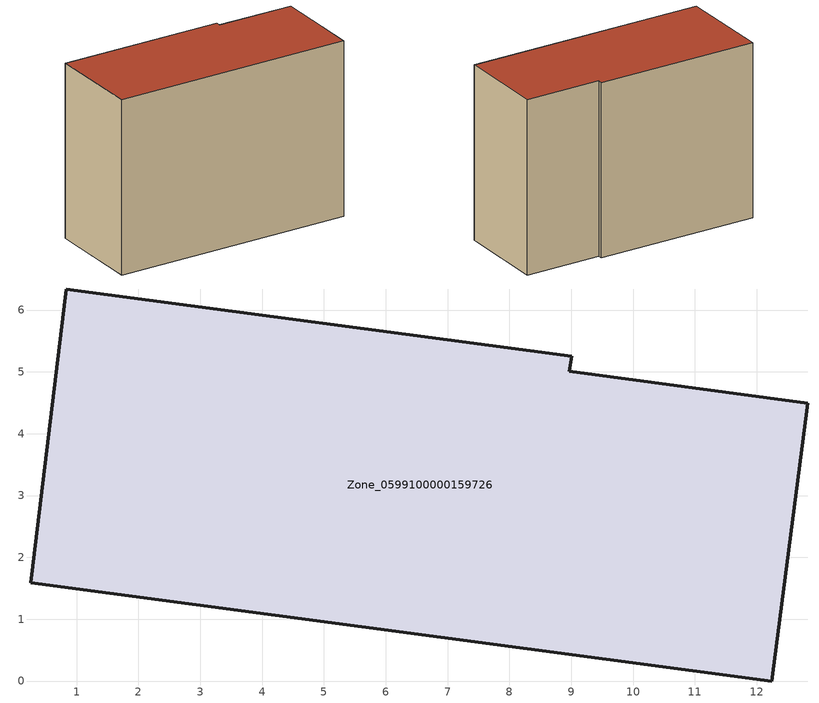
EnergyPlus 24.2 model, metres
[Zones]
Zone_0599100000159726
 floor ground (C_G): 0.26,1.59 0.83,6.34 9.01,5.25 8.97,5.01 12.83,4.5 12.24,0 z0
 wall outside (C_F): 8.97,5.01 9.01,5.25 0.83,6.34 0.26,1.59 12.24,0 12.83,4.5 8.97,5.01 z0:8.9
 roof outside (C_R): 0.26,1.59 12.24,0 12.83,4.5 8.97,5.01 9.01,5.25 0.83,6.34 z8.9
[BUILDING]
Pand.0599100000159726: North Axis=0; Terrain=City; Loads Convergence Tolerance Value=0.04; Temperature Convergence Tolerance Value=0.4; Solar Distribution=FullExterior; Maximum Number of Warmup Days=25; Minimum Number of Warmup Days=1
[Site:Location]
Rotterdam.The.Hague.AP_ZH_NLD Design_Conditions: Latitude=51.96; Longitude=4.45; Time Zone=1; Elevation=-4.5
[SITE:GROUNDTEMPERATURE:BUILDINGSURFACE]
18, 18, 18, 18, 18, 18, 18, 18, 18, 18, 18, 18
[MATERIAL] Thermal Absorptance=0.9; Solar Absorptance=0.7; Visible Absorptance=0.7
Name | Roughness | Thickness | Conductivity | Density | Specific Heat
G.TI.1946 | MediumSmooth | 0.15 | 1 | 540 | 1210
F.TI.1946 | Rough | 0.3 | 0.857143 | 1920 | 840
R.TI.1946 | MediumRough | 0.2 | 0.1 | 1500 | 1000
[CONSTRUCTION]
C_G: G.TI.1946
C_F: F.TI.1946
C_R: R.TI.1946
[ZONE]
Zone_0599100000159726: Type=1; Multiplier=1; Ceiling Height=Autocalculate; Volume=Autocalculate; Floor Area=autocalculate; Part of Total Floor Area=Yes
[ZONEINFILTRATION:DESIGNFLOWRATE]
Infil_Zone_0599100000159726: Zone or ZoneList or Space or SpaceList=Zone_0599100000159726; Schedule=AlwaysOn; Design Flow Rate Calculation Method=Flow/Area; Flow Rate per Floor Area=0.003; Constant Term Coefficient=1; Temperature Term Coefficient=0; Velocity Term Coefficient=0; Velocity Squared Term Coefficient=0
[HVACTEMPLATE:ZONE:IDEALLOADSAIRSYSTEM]
Zone_0599100000159726: Maximum Heating Supply Air Temperature=50; Minimum Cooling Supply Air Temperature=13; Maximum Heating Supply Air Humidity Ratio=0.0156; Minimum Cooling Supply Air Humidity Ratio=0.0077; Heating Limit=NoLimit; Cooling Limit=NoLimit; Dehumidification Control Type=ConstantSensibleHeatRatio; Cooling Sensible Heat Ratio=0.7; Dehumidification Setpoint=60; Humidification Control Type=None; Humidification Setpoint=30; Outdoor Air Method=None; Outdoor Air Flow Rate per Person=0.00944; Outdoor Air Flow Rate per Zone Floor Area=0; Outdoor Air Flow Rate per Zone=0; Demand Controlled Ventilation Type=None; Outdoor Air Economizer Type=NoEconomizer; Heat Recovery Type=None; Sensible Heat Recovery Effectiveness=0.7; Latent Heat Recovery Effectiveness=0.65
[ZONECONTROL:THERMOSTAT]
ThermostatControl_Zone_0599100000159726: Zone or ZoneList=Zone_0599100000159726; Control Type Schedule=DualSetpointControlType; Control 1=Thermostat_Zone_0599100000159726; Temperature Difference Between Cutout And Setpoint=0
[THERMOSTATSETPOINT:DUALSETPOINT]
Thermostat_Zone_0599100000159726: Heating Setpoint Temperature Schedule=HeatingSetpoint_Zone_0599100000159726; Cooling Setpoint Temperature Schedule=CoolingSetpoint_Zone_0599100000159726
[SCHEDULE:COMPACT]
HeatingSetpoint_Zone_0599100000159726: Through: 12/31, For: AllDays, Until: 24:00, 21
CoolingSetpoint_Zone_0599100000159726: Through: 12/31, For: AllDays, Until: 24:00, 24
DualSetpointControlType: Through: 12/31, For: AllDays, Until: 24:00, 4
AlwaysOn: Through: 12/31, For: AllDays, Until: 24:00, 1
